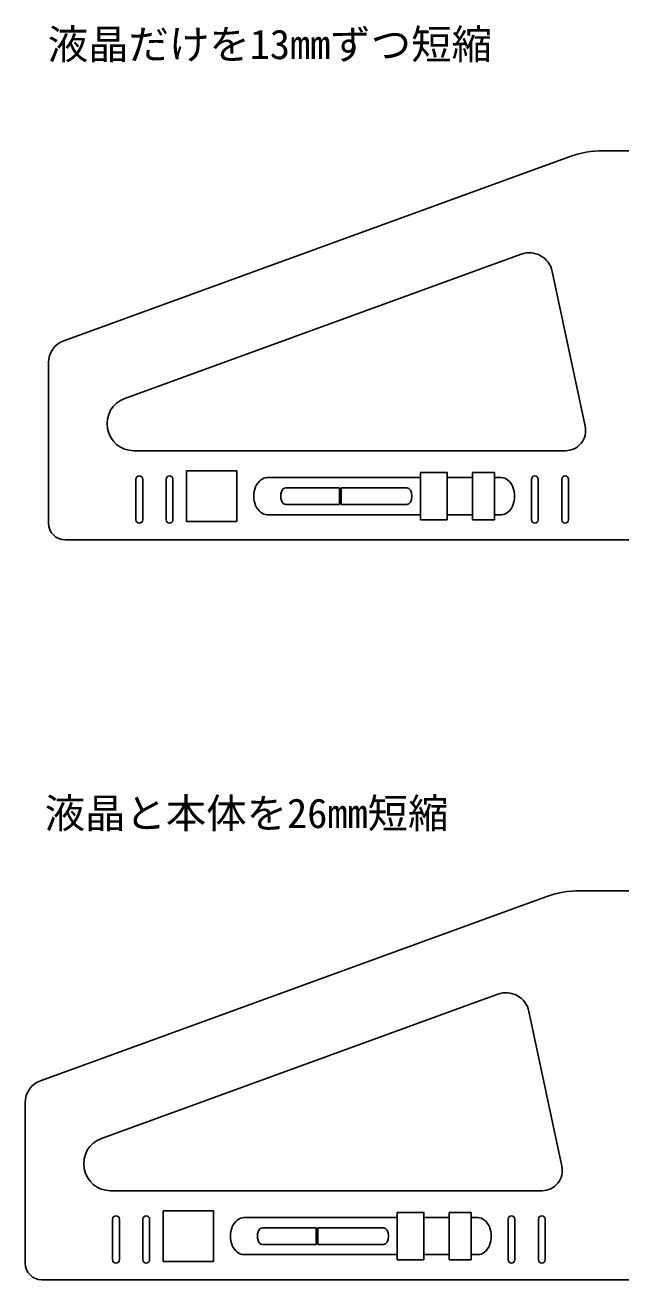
# Model space of a CAD drawing. Units: millimetres on the paper. Extents: x -1340 to 347, y -1042 to 475.
# Drawn here: x -792 to -438, y -1042 to -296 of the extents above; entities that cross this region are included whole.
import ezdxf
from ezdxf.enums import TextEntityAlignment as Align

# ---------------------------------------------------------------- set-up
doc = ezdxf.new("R2010")
doc.units = ezdxf.units.MM
doc.layers.add('1-0', color=7, linetype='Continuous')
doc.layers.add('2-0', color=7, linetype='Continuous')
doc.styles.add('ＭＳ ゴシック', font='')
doc.styles.get('ＭＳ ゴシック').set_extended_font_data('MS Gothic')

msp = doc.modelspace()

# ---------------------------------------------------------------- linework, layer by layer
at = {"layer": '1-0'}
for p, q in [((-448.158, -370.992), (-407.994, -370.992)), ((-768.783, -483.839), (-468.679, -374.61)), ((-497.117, -432.432), (-732.645, -518.157)), ((-478.635, -442.677), (-459.075, -534.697)), ((-777.994, -496.995), (-777.994, -592.192)), ((-470.813, -549.192), (-727.173, -549.192)), ((-725.994, -590.192), (-725.994, -566.192)), ((-721.994, -590.192), (-721.994, -566.192)), ((-707.994, -590.192), (-707.994, -566.192)), ((-703.994, -590.192), (-703.994, -566.192)), ((-695.994, -591.192), (-695.994, -561.192)), ((-556.994, -565.192), (-647.994, -565.192)), ((-556.994, -590.192), (-556.994, -562.192)), ((-525.994, -565.192), (-540.994, -565.192)), ((-525.994, -562.192), (-525.994, -590.192)), ((-508.994, -565.192), (-512.994, -565.192)), ((-490.994, -590.192), (-490.994, -566.192)), ((-486.994, -590.192), (-486.994, -566.192)), ((-472.994, -590.192), (-472.994, -566.192)), ((-468.994, -590.192), (-468.994, -566.192)), ((-604.994, -571.192), (-636.994, -571.192)), ((-604.994, -571.192), (-604.994, -581.192)), ((-603.994, -571.192), (-564.994, -571.192)), ((-603.994, -581.192), (-603.994, -571.192)), ((-636.994, -581.192), (-604.994, -581.192)), ((-603.994, -581.192), (-564.994, -581.192)), ((-556.994, -587.192), (-647.994, -587.192)), ((-540.994, -587.192), (-525.994, -587.192)), ((-508.994, -587.192), (-512.994, -587.192)), ((-695.994, -591.192), (-665.994, -591.192)), ((-556.994, -590.192), (-540.994, -590.192)), ((-512.994, -590.192), (-525.994, -590.192)), ((270.406, -602.192), (-767.994, -602.192))]:
    msp.add_line(p, q, dxfattribs=at)
at = {"layer": '1-0', "color": 4}
for p, q in [((-672.94, -549.192), (-665.994, -549.192)), ((-672.94, -602.192), (-665.994, -602.192)), ((-440.912, -602.192), (-488.994, -602.192))]:
    msp.add_line(p, q, dxfattribs=at)
at = {"layer": '1-0'}
for points in [[(-665.994, -591.192), (-665.994, -561.192), (-695.994, -561.192)], [(-540.994, -590.192), (-540.994, -562.192), (-556.994, -562.192)], [(-525.994, -562.192), (-512.994, -562.192), (-512.994, -590.192)]]:
    msp.add_lwpolyline(points, dxfattribs=at)
for centre, radius, start, end in [((-448.158, -430.992), 60, 90, 110), ((-492.329, -445.587), 14, 12, 110), ((-763.994, -496.995), 14, 110, 180), ((-727.173, -533.192), 16, 110, 270), ((-470.813, -537.192), 12, 270, 12), ((-723.994, -566.192), 2, 0, 180), ((-705.994, -566.192), 2, 0, 180), ((-488.994, -566.192), 2, 0, 180), ((-470.994, -566.192), 2, 0, 180), ((-767.994, -592.192), 10, 180, 270), ((-723.994, -590.192), 2, 180, 0), ((-705.994, -590.192), 2, 180, 0), ((-488.994, -590.192), 2, 180, 0), ((-470.994, -590.192), 2, 180, 0)]:
    msp.add_arc(centre, radius, start, end, dxfattribs=at)
for centre, major_axis, ratio, start_param, end_param in [((-647.994, -576.192), (0, 11), 0.727273, 0, 3.1415927), ((-508.994, -576.192), (0, -11), 0.727273, 0, 3.1415927), ((-636.994, -576.192), (0, 5), 0.6, 0, 3.1415927), ((-564.994, -576.192), (0, 5), 0.6, 3.1415927, 6.2831853)]:
    msp.add_ellipse(centre, major_axis=major_axis, ratio=ratio, start_param=start_param, end_param=end_param, dxfattribs=at)
at = {"layer": '2-0'}
for p, q in [((-462.03, -810.57), (-421.866, -810.57)), ((-782.654, -923.417), (-482.551, -814.188)), ((-510.989, -872.009), (-746.517, -957.735)), ((-492.507, -882.254), (-472.947, -974.275)), ((-791.866, -936.573), (-791.866, -1031.77)), ((-484.685, -988.77), (-741.044, -988.77)), ((-739.866, -1029.77), (-739.866, -1005.77)), ((-735.866, -1029.77), (-735.866, -1005.77)), ((-721.866, -1029.77), (-721.866, -1005.77)), ((-717.866, -1029.77), (-717.866, -1005.77)), ((-709.866, -1030.77), (-709.866, -1000.77)), ((-570.866, -1004.77), (-661.866, -1004.77)), ((-570.866, -1029.77), (-570.866, -1001.77)), ((-539.866, -1004.77), (-554.866, -1004.77)), ((-539.866, -1001.77), (-539.866, -1029.77)), ((-522.866, -1004.77), (-526.866, -1004.77)), ((-504.866, -1029.77), (-504.866, -1005.77)), ((-500.866, -1029.77), (-500.866, -1005.77)), ((-486.866, -1029.77), (-486.866, -1005.77)), ((-482.866, -1029.77), (-482.866, -1005.77)), ((-618.866, -1010.77), (-650.866, -1010.77)), ((-618.866, -1010.77), (-618.866, -1020.77)), ((-617.866, -1010.77), (-578.866, -1010.77)), ((-617.866, -1020.77), (-617.866, -1010.77)), ((-650.866, -1020.77), (-618.866, -1020.77)), ((-617.866, -1020.77), (-578.866, -1020.77)), ((-570.866, -1026.77), (-661.866, -1026.77)), ((-554.866, -1026.77), (-539.866, -1026.77)), ((-522.866, -1026.77), (-526.866, -1026.77)), ((-570.866, -1029.77), (-554.866, -1029.77)), ((-526.866, -1029.77), (-539.866, -1029.77)), ((230.534, -1041.77), (-781.866, -1041.77))]:
    msp.add_line(p, q, dxfattribs=at)
at = {"layer": '2-0', "color": 4}
for p, q in [((-686.812, -988.77), (-679.866, -988.77)), ((-686.812, -1041.77), (-679.866, -1041.77)), ((-454.784, -1041.77), (-502.866, -1041.77))]:
    msp.add_line(p, q, dxfattribs=at)
at = {"layer": '2-0'}
for points in [[(-709.866, -1030.77), (-679.866, -1030.77), (-679.866, -1000.77), (-709.866, -1000.77)], [(-554.866, -1029.77), (-554.866, -1001.77), (-570.866, -1001.77)], [(-539.866, -1001.77), (-526.866, -1001.77), (-526.866, -1029.77)]]:
    msp.add_lwpolyline(points, dxfattribs=at)
for centre, radius, start, end in [((-462.03, -870.57), 60, 90, 110), ((-506.201, -885.165), 14, 12, 110), ((-777.866, -936.573), 14, 110, 180), ((-741.044, -972.77), 16, 110, 270), ((-484.685, -976.77), 12, 270, 12), ((-737.866, -1005.77), 2, 0, 180), ((-719.866, -1005.77), 2, 0, 180), ((-502.866, -1005.77), 2, 0, 180), ((-484.866, -1005.77), 2, 0, 180), ((-781.866, -1031.77), 10, 180, 270), ((-737.866, -1029.77), 2, 180, 0), ((-719.866, -1029.77), 2, 180, 0), ((-502.866, -1029.77), 2, 180, 0), ((-484.866, -1029.77), 2, 180, 0)]:
    msp.add_arc(centre, radius, start, end, dxfattribs=at)
for centre, major_axis, ratio, start_param, end_param in [((-661.866, -1015.77), (0, 11), 0.727273, 0, 3.1415927), ((-522.866, -1015.77), (0, -11), 0.727273, 0, 3.1415927), ((-650.866, -1015.77), (0, 5), 0.6, 0, 3.1415927), ((-578.866, -1015.77), (0, 5), 0.6, 3.1415927, 6.2831853)]:
    msp.add_ellipse(centre, major_axis=major_axis, ratio=ratio, start_param=start_param, end_param=end_param, dxfattribs=at)

# ---------------------------------------------------------------- texts
at = {"layer": '1-0', "style": 'ＭＳ ゴシック'}
msp.add_text('液晶だけを13mmずつ短縮', height=17.6, dxfattribs=at).set_placement((-778.415, -321.854), align=Align.BOTTOM_LEFT)
at = {"layer": '2-0', "style": 'ＭＳ ゴシック'}
msp.add_text('液晶と本体を26mm短縮', height=17.6, dxfattribs=at).set_placement((-780.267, -778.635), align=Align.BOTTOM_LEFT)

doc.saveas('drawing.dxf')
